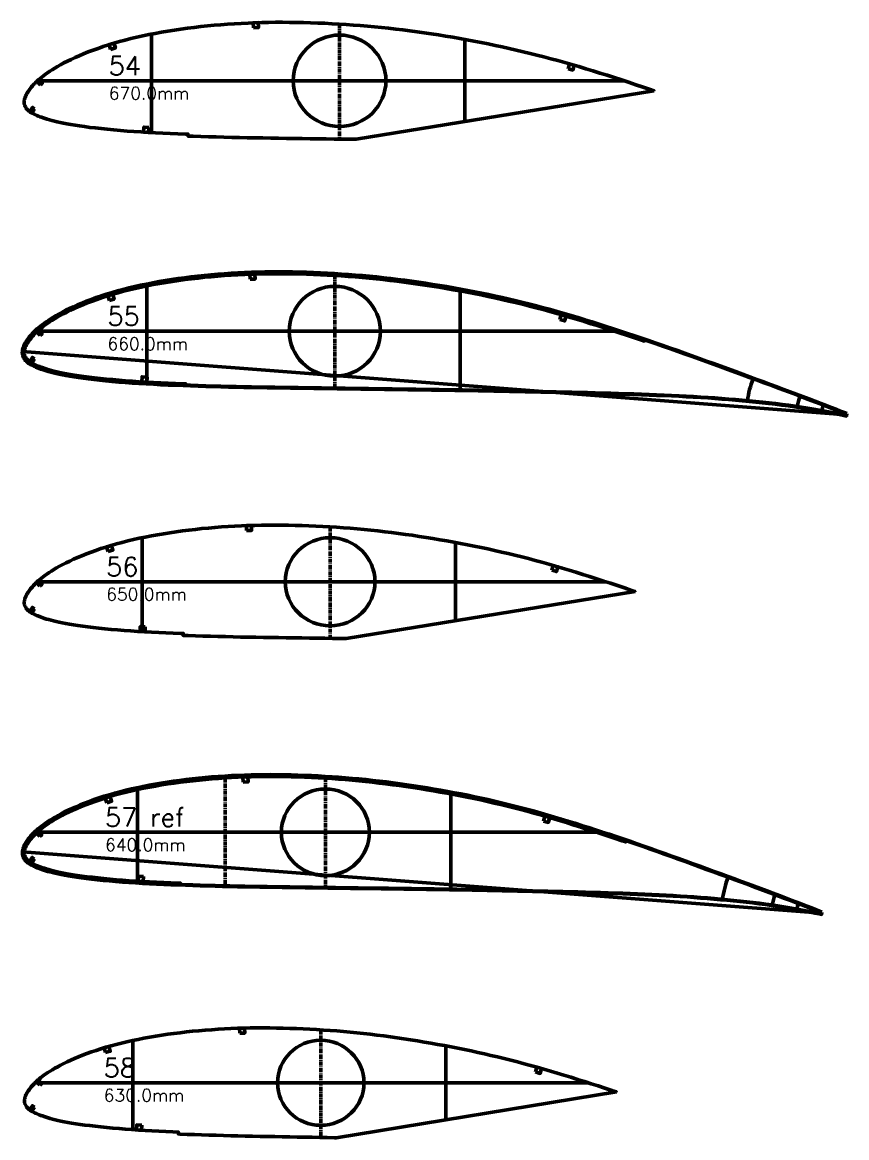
# Model space of a CAD drawing. Header units: metres. Extents: x -3 to 1074, y -15727 to -22.
# Drawn here: x -2 to 656, y -11744 to -10853 of the extents above; entities that cross this region are included whole.
import ezdxf
from ezdxf.enums import TextEntityAlignment as Align

# ---------------------------------------------------------------- set-up
doc = ezdxf.new("R2010")
doc.units = ezdxf.units.M
doc.linetypes.add('CENTER', pattern=[5.08, 3.175, -0.635, 0.635, -0.635])
for name, color, linetype, lineweight in [('FoilLayer', 7, 'Continuous', 50), ('StringerLayer', 7, 'Continuous', 50), ('SubLayer', 7, 'Continuous', 50), ('TextLayer', 7, 'Continuous', 50)]:
    doc.layers.add(name, color=color, linetype=linetype, lineweight=lineweight)
doc.styles.add('MSゴシック', font='romans')

msp = doc.modelspace()

# ---------------------------------------------------------------- linework, layer by layer
at = {"layer": 'FoilLayer'}
for points in [[(502.25, -10907.99), (502.25, -10907.99), (499.34, -10907), (493.58, -10905.05), (487.82, -10903.12), (482.07, -10901.22), (476.32, -10899.35), (470.57, -10897.49), (464.83, -10895.65), (459.14, -10893.85), (453.48, -10892.09), (447.86, -10890.37), (442.26, -10888.69), (436.68, -10887.06), (431.12, -10885.47), (425.55, -10883.92), (420, -10882.4), (414.45, -10880.93), (408.91, -10879.5), (403.36, -10878.12), (397.8, -10876.77), (392.23, -10875.46), (386.65, -10874.18), (381.05, -10872.95), (375.45, -10871.75), (369.85, -10870.58), (364.23, -10869.46), (358.59, -10868.37), (352.94, -10867.32), (347.27, -10866.3), (341.59, -10865.32), (335.9, -10864.36), (330.21, -10863.45), (324.53, -10862.57), (318.84, -10861.73), (313.16, -10860.92), (307.49, -10860.16), (301.82, -10859.44), (296.15, -10858.75), (290.48, -10858.11), (284.81, -10857.5), (279.15, -10856.94), (273.49, -10856.42), (267.83, -10855.93), (262.17, -10855.49), (256.5, -10855.1), (250.83, -10854.74), (245.17, -10854.42), (239.5, -10854.14), (233.85, -10853.9), (228.2, -10853.7), (222.56, -10853.55), (216.93, -10853.43), (211.32, -10853.36), (205.73, -10853.33), (200.17, -10853.34), (194.65, -10853.4), (189.16, -10853.51), (183.69, -10853.68), (178.23, -10853.89), (172.77, -10854.16), (167.32, -10854.48), (161.89, -10854.84), (156.48, -10855.26), (151.09, -10855.72), (145.72, -10856.24), (140.39, -10856.8), (135.08, -10857.41), (129.82, -10858.08), (124.59, -10858.79), (119.41, -10859.56), (114.28, -10860.39), (109.18, -10861.27), (104.11, -10862.2), (99.11, -10863.17), (94.2, -10864.19), (89.39, -10865.24), (84.69, -10866.35), (80.07, -10867.52), (75.55, -10868.74), (71.12, -10870.01), (66.79, -10871.34), (62.56, -10872.7), (58.45, -10874.11), (54.47, -10875.55), (50.63, -10877.02), (46.93, -10878.5), (43.41, -10879.99), (40.06, -10881.46), (36.91, -10882.92), (33.95, -10884.36), (31.18, -10885.79), (28.59, -10887.19), (26.18, -10888.56), (23.93, -10889.89), (21.84, -10891.18), (19.92, -10892.44), (18.13, -10893.65), (16.49, -10894.83), (14.97, -10895.98), (13.56, -10897.09), (12.25, -10898.18), (11.04, -10899.22), (9.91, -10900.24), (8.87, -10901.23), (7.91, -10902.18), (7.02, -10903.11), (6.2, -10904.02), (5.43, -10904.9), (4.72, -10905.76), (4.07, -10906.6), (3.47, -10907.41), (2.91, -10908.22), (2.39, -10909), (1.93, -10909.74), (1.51, -10910.46), (1.13, -10911.21), (0.78, -10911.93), (0.48, -10912.6), (0.22, -10913.25), (0.01, -10913.91), (-0.17, -10914.57), (-0.32, -10915.2), (-0.43, -10915.82), (-0.5, -10916.44), (-0.54, -10916.99), (-0.54, -10917.55), (-0.5, -10918.11), (-0.41, -10918.69), (-0.26, -10919.27), (-0.06, -10919.84), (0.18, -10920.42), (0.48, -10920.98), (0.84, -10921.55), (1.26, -10922.1), (1.73, -10922.66), (2.26, -10923.2), (2.84, -10923.74), (3.48, -10924.26), (4.16, -10924.78), (4.91, -10925.28), (5.72, -10925.77), (6.6, -10926.26), (7.54, -10926.74), (8.56, -10927.22), (9.64, -10927.71), (10.79, -10928.19), (12.03, -10928.69), (13.34, -10929.18), (14.74, -10929.68), (16.25, -10930.18), (17.88, -10930.68), (19.65, -10931.19), (21.55, -10931.71), (23.6, -10932.25), (25.82, -10932.79), (28.22, -10933.34), (30.82, -10933.89), (33.65, -10934.43), (36.74, -10934.97), (40.09, -10935.52), (43.72, -10936.08), (47.62, -10936.63), (51.79, -10937.18), (56.23, -10937.71), (60.92, -10938.22), (65.86, -10938.72), (71, -10939.21), (76.29, -10939.68), (81.67, -10940.12), (87.15, -10940.52), (92.73, -10940.88), (98.44, -10941.2), (104.25, -10941.5), (110.14, -10941.79), (116.11, -10942.05), (122.16, -10942.29), (128.27, -10942.53), (130.32, -10942.6), (130.26, -10944.1), (134.35, -10944.26), (140.49, -10944.48), (146.63, -10944.68), (152.78, -10944.86), (158.97, -10945.02), (165.18, -10945.17), (171.4, -10945.32), (177.62, -10945.46), (183.83, -10945.59), (190.06, -10945.69), (196.31, -10945.79), (202.59, -10945.87), (208.89, -10945.97), (215.2, -10946.06), (221.52, -10946.16), (227.85, -10946.24), (234.2, -10946.33), (240.55, -10946.41), (246.9, -10946.5), (253.26, -10946.6), (259.61, -10946.69), (264.45, -10946.76), (502.25, -10907.99)], [(656.17, -11165.68), (654.2, -11164.88), (651.04, -11163.66), (647.62, -11162.3), (643.88, -11160.85), (639.81, -11159.3), (635.43, -11157.63), (630.79, -11155.85), (625.94, -11154), (620.95, -11152.09), (615.9, -11150.19), (610.82, -11148.31), (605.67, -11146.36), (600.45, -11144.39), (595.15, -11142.41), (589.76, -11140.42), (584.28, -11138.42), (578.69, -11136.37), (573.02, -11134.29), (567.28, -11132.19), (561.5, -11130.08), (555.7, -11127.97), (549.9, -11125.85), (544.1, -11123.75), (538.3, -11121.66), (532.5, -11119.57), (526.72, -11117.5), (520.96, -11115.44), (515.22, -11113.41), (509.49, -11111.4), (503.77, -11109.41), (498.06, -11107.44), (492.36, -11105.49), (486.68, -11103.57), (481.01, -11101.67), (475.34, -11099.8), (469.67, -11097.95), (464, -11096.12), (458.34, -11094.31), (452.72, -11092.53), (447.14, -11090.79), (441.6, -11089.1), (436.08, -11087.44), (430.57, -11085.83), (425.08, -11084.26), (419.59, -11082.73), (414.11, -11081.24), (408.63, -11079.79), (403.16, -11078.38), (397.69, -11077.01), (392.2, -11075.68), (386.7, -11074.38), (381.2, -11073.13), (375.68, -11071.9), (370.15, -11070.72), (364.62, -11069.57), (359.07, -11068.46), (353.51, -11067.39), (347.93, -11066.35), (342.34, -11065.35), (336.73, -11064.38), (331.12, -11063.44), (325.51, -11062.53), (319.9, -11061.67), (314.29, -11060.84), (308.69, -11060.04), (303.09, -11059.29), (297.49, -11058.57), (291.89, -11057.9), (286.3, -11057.26), (280.71, -11056.67), (275.12, -11056.11), (269.53, -11055.59), (263.95, -11055.12), (258.36, -11054.68), (252.77, -11054.29), (247.17, -11053.94), (241.58, -11053.62), (235.99, -11053.34), (230.41, -11053.11), (224.84, -11052.92), (219.27, -11052.76), (213.71, -11052.65), (208.17, -11052.58), (202.65, -11052.55), (197.17, -11052.56), (191.72, -11052.62), (186.3, -11052.73), (180.89, -11052.89), (175.49, -11053.11), (170.1, -11053.37), (164.73, -11053.68), (159.36, -11054.04), (154.02, -11054.45), (148.69, -11054.91), (143.39, -11055.42), (138.12, -11055.97), (132.88, -11056.58), (127.68, -11057.24), (122.52, -11057.95), (117.39, -11058.71), (112.32, -11059.52), (107.28, -11060.39), (102.28, -11061.32), (97.33, -11062.28), (92.48, -11063.28), (87.72, -11064.32), (83.06, -11065.42), (78.49, -11066.58), (74.01, -11067.79), (69.63, -11069.05), (65.33, -11070.36), (61.15, -11071.71), (57.08, -11073.11), (53.13, -11074.54), (49.32, -11075.99), (45.66, -11077.46), (42.16, -11078.93), (38.84, -11080.39), (35.71, -11081.85), (32.77, -11083.28), (30.01, -11084.7), (27.44, -11086.1), (25.03, -11087.46), (22.79, -11088.79), (20.71, -11090.08), (18.79, -11091.33), (17, -11092.54), (15.35, -11093.73), (13.83, -11094.88), (12.41, -11096), (11.1, -11097.09), (9.88, -11098.14), (8.75, -11099.16), (7.7, -11100.16), (6.73, -11101.13), (5.82, -11102.07), (4.99, -11102.99), (4.21, -11103.89), (3.49, -11104.77), (2.82, -11105.62), (2.2, -11106.46), (1.64, -11107.28), (1.11, -11108.08), (0.61, -11108.86), (0.17, -11109.63), (-0.22, -11110.4), (-0.57, -11111.15), (-0.9, -11111.88), (-1.19, -11112.6), (-1.42, -11113.32), (-1.61, -11114.03), (-1.77, -11114.72), (-1.89, -11115.4), (-1.97, -11116.08), (-2.01, -11116.74), (-2.01, -11117.42), (-1.95, -11118.1), (-1.83, -11118.78), (-1.65, -11119.46), (-1.41, -11120.14), (-1.12, -11120.81), (-0.77, -11121.47), (-0.35, -11122.11), (0.12, -11122.74), (0.65, -11123.35), (1.23, -11123.95), (1.86, -11124.52), (2.54, -11125.09), (3.28, -11125.64), (4.07, -11126.17), (4.92, -11126.68), (5.83, -11127.18), (6.8, -11127.67), (7.83, -11128.16), (8.92, -11128.65), (10.08, -11129.15), (11.32, -11129.64), (12.65, -11130.14), (14.06, -11130.64), (15.58, -11131.14), (17.21, -11131.65), (18.96, -11132.15), (20.85, -11132.67), (22.9, -11133.2), (25.1, -11133.74), (27.49, -11134.29), (30.08, -11134.83), (32.9, -11135.37), (35.95, -11135.91), (39.27, -11136.45), (42.86, -11137), (46.72, -11137.55), (50.84, -11138.09), (55.23, -11138.61), (59.87, -11139.12), (64.74, -11139.61), (69.81, -11140.09), (75.03, -11140.56), (80.35, -11140.99), (85.76, -11141.39), (91.27, -11141.74), (96.89, -11142.06), (102.62, -11142.36), (108.43, -11142.64), (114.32, -11142.9), (120.28, -11143.14), (126.3, -11143.37), (132.34, -11143.6), (138.39, -11143.81), (144.44, -11144.01), (150.5, -11144.19), (156.6, -11144.35), (162.71, -11144.5), (168.85, -11144.64), (174.97, -11144.78), (181.09, -11144.91), (187.22, -11145.01), (193.38, -11145.1), (199.57, -11145.19), (205.77, -11145.28), (211.99, -11145.38), (218.21, -11145.47), (224.45, -11145.55), (230.7, -11145.64), (236.96, -11145.72), (243.22, -11145.81), (249.48, -11145.9), (255.74, -11145.99), (261.99, -11146.08), (268.25, -11146.17), (274.51, -11146.25), (280.77, -11146.33), (287.03, -11146.42), (293.29, -11146.51), (299.55, -11146.6), (305.8, -11146.68), (312.06, -11146.76), (318.32, -11146.84), (324.57, -11146.92), (330.81, -11147.01), (337.05, -11147.1), (343.28, -11147.19), (349.52, -11147.29), (355.75, -11147.4), (361.97, -11147.51), (368.18, -11147.63), (374.39, -11147.76), (380.62, -11147.9), (386.86, -11148.04), (393.11, -11148.17), (399.36, -11148.31), (405.6, -11148.44), (411.85, -11148.57), (418.09, -11148.72), (424.33, -11148.86), (430.57, -11149.01), (436.8, -11149.15), (443.02, -11149.3), (449.22, -11149.45), (455.42, -11149.61), (461.61, -11149.78), (467.81, -11149.96), (474, -11150.13), (480.16, -11150.31), (486.28, -11150.5), (492.36, -11150.7), (498.4, -11150.92), (504.42, -11151.15), (510.39, -11151.38), (516.28, -11151.65), (522.15, -11151.94), (528, -11152.27), (533.84, -11152.61), (539.62, -11152.94), (545.28, -11153.27), (550.84, -11153.66), (556.37, -11154.11), (561.91, -11154.57), (567.39, -11155), (572.79, -11155.48), (578.17, -11156.02), (583.54, -11156.55), (588.85, -11157.06), (594.07, -11157.59), (599.28, -11158.22), (604.51, -11158.89), (609.72, -11159.56), (614.79, -11160.23), (619.75, -11161), (624.69, -11161.82), (629.53, -11162.65), (634.21, -11163.47), (638.66, -11164.28), (642.88, -11165.07), (646.83, -11165.82), (650.5, -11166.54), (653.88, -11167.21), (655.97, -11167.65)], [(656, -11166.1), (654.04, -11165.3), (650.87, -11164.08), (647.46, -11162.72), (643.72, -11161.27), (639.65, -11159.72), (635.27, -11158.05), (630.63, -11156.27), (625.78, -11154.42), (620.79, -11152.51), (615.75, -11150.61), (610.66, -11148.73), (605.51, -11146.78), (600.3, -11144.81), (594.99, -11142.84), (589.61, -11140.84), (584.12, -11138.84), (578.54, -11136.79), (572.86, -11134.71), (567.12, -11132.61), (561.34, -11130.5), (555.55, -11128.39), (549.74, -11126.28), (543.94, -11124.17), (538.15, -11122.08), (532.35, -11120), (526.57, -11117.92), (520.81, -11115.87), (515.07, -11113.84), (509.34, -11111.83), (503.62, -11109.84), (497.91, -11107.87), (495.09, -11106.9), (494.75, -11107.89), (491.88, -11106.92), (486.21, -11104.99), (480.54, -11103.1), (474.87, -11101.23), (469.2, -11099.38), (463.54, -11097.55), (457.89, -11095.74), (452.28, -11093.96), (446.71, -11092.23), (441.17, -11090.53), (435.66, -11088.88), (430.16, -11087.27), (424.68, -11085.71), (419.2, -11084.18), (413.72, -11082.69), (408.26, -11081.24), (402.8, -11079.83), (397.33, -11078.46), (391.86, -11077.14), (386.37, -11075.85), (380.87, -11074.59), (375.36, -11073.37), (369.85, -11072.19), (364.32, -11071.04), (358.79, -11069.94), (353.24, -11068.87), (347.67, -11067.83), (342.08, -11066.83), (336.48, -11065.86), (330.88, -11064.92), (325.28, -11064.02), (319.68, -11063.15), (314.08, -11062.32), (308.49, -11061.53), (302.9, -11060.78), (297.31, -11060.06), (291.72, -11059.39), (286.14, -11058.75), (280.56, -11058.16), (274.98, -11057.6), (269.41, -11057.09), (263.83, -11056.61), (258.25, -11056.18), (252.67, -11055.79), (247.09, -11055.43), (241.51, -11055.12), (235.93, -11054.84), (230.36, -11054.61), (224.8, -11054.41), (219.24, -11054.26), (213.69, -11054.15), (208.16, -11054.08), (202.66, -11054.05), (197.18, -11054.06), (191.75, -11054.12), (186.34, -11054.23), (180.95, -11054.39), (175.57, -11054.61), (170.19, -11054.87), (164.83, -11055.18), (159.48, -11055.54), (154.14, -11055.95), (148.83, -11056.41), (143.55, -11056.91), (138.29, -11057.47), (133.07, -11058.07), (127.88, -11058.72), (122.74, -11059.43), (117.63, -11060.19), (112.57, -11061), (107.55, -11061.87), (102.56, -11062.79), (97.64, -11063.75), (92.8, -11064.74), (88.07, -11065.78), (83.43, -11066.88), (78.88, -11068.03), (74.43, -11069.23), (70.06, -11070.48), (65.8, -11071.79), (61.63, -11073.13), (57.59, -11074.52), (53.67, -11075.94), (49.88, -11077.39), (46.24, -11078.85), (42.77, -11080.3), (39.48, -11081.76), (36.37, -11083.19), (33.46, -11084.62), (30.73, -11086.02), (28.18, -11087.4), (25.8, -11088.75), (23.58, -11090.06), (21.53, -11091.33), (19.63, -11092.57), (17.88, -11093.76), (16.26, -11094.92), (14.76, -11096.05), (13.37, -11097.15), (12.08, -11098.22), (10.89, -11099.25), (9.78, -11100.25), (8.76, -11101.22), (7.81, -11102.17), (6.93, -11103.08), (6.12, -11103.97), (5.37, -11104.84), (4.67, -11105.69), (4.03, -11106.51), (3.44, -11107.31), (2.89, -11108.11), (2.38, -11108.88), (1.92, -11109.61), (1.51, -11110.32), (1.14, -11111.05), (0.79, -11111.76), (0.49, -11112.42), (0.24, -11113.06), (0.03, -11113.71), (-0.15, -11114.36), (-0.29, -11114.98), (-0.4, -11115.58), (-0.47, -11116.19), (-0.51, -11116.74), (-0.51, -11117.29), (-0.47, -11117.84), (-0.38, -11118.4), (-0.23, -11118.97), (-0.04, -11119.54), (0.2, -11120.1), (0.49, -11120.66), (0.84, -11121.21), (1.25, -11121.76), (1.72, -11122.3), (2.24, -11122.84), (2.81, -11123.37), (3.44, -11123.88), (4.11, -11124.39), (4.85, -11124.88), (5.65, -11125.37), (6.51, -11125.84), (7.44, -11126.32), (8.44, -11126.79), (9.5, -11127.27), (10.64, -11127.75), (11.85, -11128.24), (13.15, -11128.73), (14.53, -11129.22), (16.02, -11129.71), (17.62, -11130.2), (19.36, -11130.71), (21.23, -11131.22), (23.25, -11131.74), (25.44, -11132.28), (27.8, -11132.82), (30.37, -11133.36), (33.16, -11133.9), (36.19, -11134.43), (39.5, -11134.97), (43.07, -11135.52), (46.91, -11136.06), (51.02, -11136.6), (55.39, -11137.12), (60.02, -11137.63), (64.88, -11138.12), (69.95, -11138.6), (75.15, -11139.06), (80.46, -11139.5), (85.85, -11139.89), (91.35, -11140.25), (96.97, -11140.56), (102.69, -11140.86), (108.5, -11141.14), (114.38, -11141.4), (120.34, -11141.64), (126.35, -11141.87), (128.37, -11141.95), (128.33, -11142.99), (132.36, -11143.15), (138.41, -11143.36), (144.45, -11143.56), (150.51, -11143.74), (156.61, -11143.9), (162.73, -11144.05), (168.86, -11144.2), (174.98, -11144.33), (181.1, -11144.46), (187.23, -11144.56), (193.39, -11144.65), (199.58, -11144.74), (205.78, -11144.83), (211.99, -11144.93), (218.22, -11145.02), (224.46, -11145.1), (230.71, -11145.19), (236.97, -11145.27), (243.23, -11145.36), (249.49, -11145.45), (255.75, -11145.54), (262, -11145.63), (268.25, -11145.72), (274.51, -11145.8), (280.77, -11145.88), (287.03, -11145.97), (293.29, -11146.06), (299.55, -11146.15), (305.81, -11146.23), (312.07, -11146.31), (318.32, -11146.39), (324.57, -11146.47), (330.82, -11146.56), (337.06, -11146.65), (343.29, -11146.74), (349.53, -11146.84), (355.75, -11146.95), (361.97, -11147.06), (368.19, -11147.18), (374.4, -11147.31), (380.63, -11147.45), (386.87, -11147.59), (393.12, -11147.72), (399.37, -11147.86), (405.61, -11147.99), (411.86, -11148.12), (418.1, -11148.27), (424.34, -11148.41), (430.58, -11148.56), (436.81, -11148.7), (443.03, -11148.85), (449.23, -11149), (455.43, -11149.16), (461.62, -11149.33), (467.82, -11149.51), (474.01, -11149.68), (480.18, -11149.86), (486.3, -11150.05), (492.37, -11150.25), (498.42, -11150.47), (504.44, -11150.7), (510.41, -11150.93), (516.31, -11151.2), (522.18, -11151.49), (528.03, -11151.82), (533.86, -11152.16), (539.64, -11152.49), (545.31, -11152.82), (550.87, -11153.21), (556.41, -11153.66), (561.95, -11154.12), (567.43, -11154.56), (572.84, -11155.03), (578.22, -11155.57), (583.58, -11156.1), (588.89, -11156.61), (594.13, -11157.14), (599.33, -11157.77), (604.57, -11158.44), (609.78, -11159.11), (614.86, -11159.79), (619.83, -11160.56), (624.76, -11161.38), (629.61, -11162.21), (634.29, -11163.02), (638.75, -11163.83), (642.96, -11164.63), (646.91, -11165.38), (650.59, -11166.1), (653.97, -11166.77), (656.06, -11167.21)], [(487.24, -11307.8), (487.24, -11307.8), (484.42, -11306.83), (478.83, -11304.94), (473.25, -11303.07), (467.67, -11301.23), (462.09, -11299.41), (456.51, -11297.61), (450.94, -11295.83), (445.42, -11294.08), (439.93, -11292.37), (434.48, -11290.7), (429.05, -11289.07), (423.64, -11287.49), (418.23, -11285.94), (412.84, -11284.44), (407.45, -11282.97), (402.07, -11281.54), (396.69, -11280.16), (391.31, -11278.81), (385.91, -11277.5), (380.51, -11276.23), (375.1, -11275), (369.67, -11273.8), (364.24, -11272.63), (358.8, -11271.5), (353.35, -11270.41), (347.88, -11269.36), (342.39, -11268.34), (336.89, -11267.35), (331.38, -11266.4), (325.87, -11265.47), (320.35, -11264.58), (314.83, -11263.73), (309.32, -11262.91), (303.81, -11262.14), (298.3, -11261.39), (292.8, -11260.69), (287.3, -11260.03), (281.8, -11259.4), (276.31, -11258.82), (270.81, -11258.27), (265.32, -11257.76), (259.83, -11257.29), (254.34, -11256.87), (248.84, -11256.48), (243.34, -11256.13), (237.85, -11255.82), (232.35, -11255.55), (226.87, -11255.32), (221.39, -11255.13), (215.92, -11254.98), (210.46, -11254.87), (205.01, -11254.8), (199.58, -11254.77), (194.19, -11254.78), (188.84, -11254.83), (183.52, -11254.94), (178.21, -11255.1), (172.91, -11255.32), (167.61, -11255.58), (162.33, -11255.88), (157.06, -11256.24), (151.81, -11256.64), (146.58, -11257.09), (141.37, -11257.59), (136.2, -11258.13), (131.06, -11258.73), (125.95, -11259.37), (120.88, -11260.07), (115.85, -11260.81), (110.87, -11261.61), (105.92, -11262.47), (101.01, -11263.37), (96.16, -11264.32), (91.4, -11265.3), (86.74, -11266.33), (82.17, -11267.4), (77.69, -11268.53), (73.31, -11269.72), (69.01, -11270.95), (64.81, -11272.24), (60.71, -11273.56), (56.72, -11274.93), (52.86, -11276.32), (49.13, -11277.75), (45.55, -11279.19), (42.13, -11280.62), (38.89, -11282.05), (35.83, -11283.47), (32.96, -11284.87), (30.27, -11286.25), (27.76, -11287.61), (25.42, -11288.94), (23.24, -11290.23), (21.22, -11291.49), (19.35, -11292.7), (17.62, -11293.87), (16.02, -11295.02), (14.55, -11296.13), (13.18, -11297.21), (11.91, -11298.26), (10.74, -11299.28), (9.65, -11300.27), (8.64, -11301.22), (7.71, -11302.15), (6.84, -11303.05), (6.05, -11303.93), (5.3, -11304.78), (4.62, -11305.62), (3.99, -11306.43), (3.4, -11307.22), (2.86, -11308), (2.36, -11308.76), (1.91, -11309.47), (1.51, -11310.17), (1.14, -11310.89), (0.8, -11311.59), (0.51, -11312.24), (0.26, -11312.87), (0.05, -11313.51), (-0.12, -11314.15), (-0.26, -11314.76), (-0.37, -11315.35), (-0.44, -11315.95), (-0.48, -11316.48), (-0.48, -11317.02), (-0.44, -11317.56), (-0.35, -11318.12), (-0.21, -11318.68), (-0.02, -11319.23), (0.22, -11319.79), (0.51, -11320.33), (0.85, -11320.88), (1.25, -11321.41), (1.71, -11321.95), (2.22, -11322.48), (2.79, -11323), (3.4, -11323.5), (4.06, -11324), (4.79, -11324.49), (5.57, -11324.96), (6.42, -11325.43), (7.34, -11325.9), (8.32, -11326.37), (9.37, -11326.84), (10.49, -11327.31), (11.68, -11327.79), (12.96, -11328.27), (14.32, -11328.75), (15.78, -11329.24), (17.36, -11329.73), (19.07, -11330.22), (20.91, -11330.72), (22.91, -11331.24), (25.06, -11331.77), (27.39, -11332.3), (29.91, -11332.83), (32.66, -11333.36), (35.65, -11333.89), (38.9, -11334.42), (42.42, -11334.96), (46.2, -11335.5), (50.25, -11336.02), (54.55, -11336.54), (59.11, -11337.03), (63.9, -11337.52), (68.89, -11337.99), (74.01, -11338.45), (79.24, -11338.88), (84.55, -11339.27), (89.97, -11339.61), (95.5, -11339.93), (101.14, -11340.22), (106.86, -11340.49), (112.65, -11340.75), (118.52, -11340.98), (124.44, -11341.21), (126.43, -11341.29), (126.37, -11342.79), (130.34, -11342.93), (136.3, -11343.15), (142.25, -11343.34), (148.22, -11343.52), (154.22, -11343.67), (160.25, -11343.82), (166.29, -11343.97), (172.32, -11344.1), (178.35, -11344.23), (184.39, -11344.33), (190.45, -11344.42), (196.55, -11344.5), (202.65, -11344.59), (208.78, -11344.69), (214.9, -11344.78), (221.05, -11344.86), (227.21, -11344.95), (233.37, -11345.03), (239.53, -11345.11), (245.7, -11345.2), (251.87, -11345.3), (256.56, -11345.36), (487.24, -11307.8)], [(636.28, -11563.69), (634.37, -11562.92), (631.31, -11561.73), (628, -11560.42), (624.37, -11559.01), (620.42, -11557.5), (616.17, -11555.88), (611.68, -11554.16), (606.97, -11552.36), (602.13, -11550.51), (597.24, -11548.67), (592.31, -11546.85), (587.31, -11544.96), (582.26, -11543.04), (577.12, -11541.13), (571.89, -11539.19), (566.57, -11537.25), (561.16, -11535.26), (555.65, -11533.25), (550.09, -11531.22), (544.48, -11529.17), (538.86, -11527.12), (533.23, -11525.07), (527.61, -11523.03), (521.99, -11521), (516.37, -11518.98), (510.76, -11516.97), (505.17, -11514.98), (499.6, -11513.01), (494.05, -11511.06), (488.5, -11509.13), (482.97, -11507.22), (477.44, -11505.33), (471.93, -11503.46), (466.43, -11501.62), (460.93, -11499.81), (455.43, -11498.01), (449.94, -11496.24), (444.45, -11494.48), (439, -11492.76), (433.59, -11491.07), (428.22, -11489.43), (422.86, -11487.82), (417.53, -11486.26), (412.2, -11484.74), (406.88, -11483.25), (401.56, -11481.81), (396.25, -11480.4), (390.95, -11479.03), (385.64, -11477.7), (380.32, -11476.41), (374.99, -11475.16), (369.64, -11473.94), (364.29, -11472.76), (358.93, -11471.61), (353.57, -11470.49), (348.19, -11469.42), (342.8, -11468.38), (337.39, -11467.37), (331.96, -11466.4), (326.53, -11465.46), (321.09, -11464.55), (315.65, -11463.67), (310.2, -11462.83), (304.77, -11462.02), (299.33, -11461.25), (293.9, -11460.52), (288.47, -11459.83), (283.05, -11459.17), (277.62, -11458.56), (272.2, -11457.98), (266.78, -11457.44), (261.37, -11456.94), (255.95, -11456.48), (250.53, -11456.06), (245.11, -11455.68), (239.68, -11455.33), (234.26, -11455.03), (228.84, -11454.76), (223.43, -11454.53), (218.02, -11454.34), (212.63, -11454.19), (207.24, -11454.09), (201.86, -11454.02), (196.51, -11453.99), (191.19, -11454), (185.91, -11454.05), (180.65, -11454.16), (175.41, -11454.32), (170.18, -11454.53), (164.95, -11454.78), (159.73, -11455.09), (154.53, -11455.44), (149.35, -11455.83), (144.18, -11456.28), (139.04, -11456.77), (133.93, -11457.31), (128.86, -11457.9), (123.81, -11458.53), (118.8, -11459.22), (113.84, -11459.96), (108.91, -11460.75), (104.03, -11461.59), (99.18, -11462.49), (94.38, -11463.42), (89.68, -11464.39), (85.06, -11465.41), (80.54, -11466.47), (76.11, -11467.59), (71.77, -11468.76), (67.52, -11469.99), (63.35, -11471.26), (59.29, -11472.57), (55.35, -11473.92), (51.52, -11475.31), (47.83, -11476.72), (44.28, -11478.15), (40.88, -11479.57), (37.67, -11480.99), (34.63, -11482.4), (31.78, -11483.79), (29.1, -11485.17), (26.6, -11486.52), (24.27, -11487.84), (22.1, -11489.13), (20.09, -11490.38), (18.22, -11491.59), (16.49, -11492.77), (14.89, -11493.92), (13.41, -11495.03), (12.04, -11496.12), (10.76, -11497.17), (9.58, -11498.2), (8.48, -11499.19), (7.47, -11500.15), (6.52, -11501.09), (5.65, -11502.01), (4.83, -11502.9), (4.08, -11503.77), (3.38, -11504.62), (2.73, -11505.45), (2.14, -11506.27), (1.59, -11507.06), (1.07, -11507.84), (0.6, -11508.59), (0.17, -11509.34), (-0.21, -11510.08), (-0.56, -11510.81), (-0.88, -11511.52), (-1.15, -11512.22), (-1.38, -11512.91), (-1.56, -11513.6), (-1.71, -11514.27), (-1.83, -11514.94), (-1.91, -11515.59), (-1.95, -11516.24), (-1.95, -11516.89), (-1.89, -11517.55), (-1.77, -11518.21), (-1.6, -11518.87), (-1.37, -11519.53), (-1.09, -11520.18), (-0.74, -11520.82), (-0.34, -11521.44), (0.12, -11522.05), (0.63, -11522.64), (1.19, -11523.22), (1.8, -11523.78), (2.47, -11524.33), (3.18, -11524.86), (3.95, -11525.37), (4.77, -11525.87), (5.65, -11526.36), (6.59, -11526.84), (7.59, -11527.31), (8.65, -11527.78), (9.78, -11528.26), (10.98, -11528.74), (12.26, -11529.23), (13.63, -11529.71), (15.1, -11530.2), (16.69, -11530.69), (18.39, -11531.18), (20.22, -11531.68), (22.2, -11532.19), (24.34, -11532.72), (26.66, -11533.25), (29.17, -11533.78), (31.9, -11534.3), (34.86, -11534.82), (38.08, -11535.35), (41.56, -11535.88), (45.3, -11536.41), (49.3, -11536.94), (53.55, -11537.44), (58.05, -11537.93), (62.78, -11538.41), (67.7, -11538.88), (72.75, -11539.33), (77.91, -11539.75), (83.16, -11540.14), (88.5, -11540.48), (93.96, -11540.79), (99.51, -11541.08), (105.15, -11541.35), (110.85, -11541.6), (116.63, -11541.83), (122.47, -11542.05), (128.33, -11542.27), (134.2, -11542.48), (140.06, -11542.68), (145.94, -11542.85), (151.85, -11543), (157.78, -11543.15), (163.73, -11543.29), (169.67, -11543.43), (175.6, -11543.54), (181.55, -11543.65), (187.52, -11543.74), (193.52, -11543.82), (199.54, -11543.91), (205.56, -11544), (211.6, -11544.09), (217.65, -11544.17), (223.71, -11544.25), (229.78, -11544.34), (235.85, -11544.42), (241.92, -11544.51), (247.99, -11544.6), (254.06, -11544.69), (260.12, -11544.77), (266.19, -11544.85), (272.26, -11544.93), (278.33, -11545.01), (284.4, -11545.1), (290.47, -11545.18), (296.54, -11545.27), (302.6, -11545.35), (308.67, -11545.42), (314.73, -11545.5), (320.79, -11545.58), (326.83, -11545.67), (332.88, -11545.76), (338.93, -11545.86), (344.97, -11545.96), (351, -11546.07), (357.02, -11546.19), (363.05, -11546.31), (369.09, -11546.44), (375.14, -11546.58), (381.2, -11546.71), (387.26, -11546.84), (393.31, -11546.97), (399.37, -11547.1), (405.42, -11547.24), (411.47, -11547.38), (417.52, -11547.52), (423.56, -11547.66), (429.59, -11547.8), (435.61, -11547.95), (441.61, -11548.1), (447.62, -11548.27), (453.63, -11548.44), (459.64, -11548.61), (465.61, -11548.79), (471.55, -11548.97), (477.44, -11549.16), (483.3, -11549.38), (489.14, -11549.6), (494.92, -11549.83), (500.64, -11550.08), (506.33, -11550.37), (512, -11550.68), (517.66, -11551.01), (523.26, -11551.33), (528.76, -11551.66), (534.14, -11552.04), (539.51, -11552.47), (544.88, -11552.91), (550.2, -11553.34), (555.44, -11553.8), (560.65, -11554.32), (565.86, -11554.84), (571, -11555.33), (576.07, -11555.85), (581.12, -11556.45), (586.19, -11557.11), (591.24, -11557.75), (596.16, -11558.41), (600.97, -11559.15), (605.76, -11559.95), (610.45, -11560.76), (614.99, -11561.54), (619.31, -11562.33), (623.4, -11563.1), (627.23, -11563.83), (630.79, -11564.52), (634.06, -11565.18), (636.09, -11565.6)], [(636.11, -11564.11), (634.21, -11563.34), (631.15, -11562.15), (627.83, -11560.84), (624.21, -11559.43), (620.26, -11557.92), (616.01, -11556.3), (611.52, -11554.58), (606.81, -11552.78), (601.97, -11550.94), (597.08, -11549.09), (592.15, -11547.27), (587.16, -11545.38), (582.1, -11543.46), (576.96, -11541.55), (571.73, -11539.62), (566.42, -11537.67), (561, -11535.69), (555.5, -11533.67), (549.93, -11531.64), (544.33, -11529.59), (538.71, -11527.54), (533.08, -11525.49), (527.46, -11523.45), (521.83, -11521.42), (516.22, -11519.4), (510.61, -11517.39), (505.02, -11515.4), (499.46, -11513.43), (493.9, -11511.48), (488.36, -11509.55), (482.82, -11507.64), (480.08, -11506.71), (479.74, -11507.7), (476.96, -11506.75), (471.46, -11504.89), (465.96, -11503.05), (460.47, -11501.23), (454.97, -11499.44), (449.48, -11497.67), (444, -11495.91), (438.56, -11494.19), (433.16, -11492.51), (427.79, -11490.86), (422.44, -11489.26), (417.11, -11487.7), (411.79, -11486.18), (406.48, -11484.7), (401.18, -11483.26), (395.88, -11481.85), (390.58, -11480.49), (385.28, -11479.16), (379.97, -11477.87), (374.65, -11476.62), (369.32, -11475.4), (363.98, -11474.22), (358.63, -11473.08), (353.27, -11471.97), (347.91, -11470.89), (342.52, -11469.85), (337.12, -11468.85), (331.71, -11467.88), (326.28, -11466.94), (320.85, -11466.03), (315.42, -11465.15), (309.98, -11464.31), (304.56, -11463.51), (299.13, -11462.74), (293.71, -11462.01), (288.29, -11461.32), (282.88, -11460.66), (277.47, -11460.05), (272.06, -11459.47), (266.65, -11458.93), (261.24, -11458.43), (255.83, -11457.97), (250.42, -11457.55), (245.01, -11457.17), (239.6, -11456.83), (234.19, -11456.52), (228.78, -11456.26), (223.38, -11456.03), (217.98, -11455.84), (212.6, -11455.69), (207.22, -11455.59), (201.85, -11455.52), (196.51, -11455.49), (191.21, -11455.5), (185.94, -11455.55), (180.7, -11455.66), (175.47, -11455.82), (170.25, -11456.03), (165.04, -11456.28), (159.83, -11456.58), (154.65, -11456.93), (149.48, -11457.33), (144.33, -11457.77), (139.2, -11458.26), (134.11, -11458.8), (129.04, -11459.39), (124.01, -11460.02), (119.02, -11460.7), (114.07, -11461.44), (109.17, -11462.23), (104.3, -11463.07), (99.46, -11463.96), (94.69, -11464.89), (90, -11465.86), (85.41, -11466.87), (80.91, -11467.93), (76.5, -11469.04), (72.18, -11470.2), (67.95, -11471.42), (63.82, -11472.68), (59.78, -11473.99), (55.86, -11475.33), (52.06, -11476.71), (48.39, -11478.11), (44.86, -11479.53), (41.49, -11480.94), (38.3, -11482.35), (35.29, -11483.74), (32.46, -11485.12), (29.82, -11486.48), (27.34, -11487.82), (25.04, -11489.13), (22.89, -11490.4), (20.9, -11491.64), (19.06, -11492.83), (17.36, -11493.99), (15.79, -11495.11), (14.34, -11496.21), (12.99, -11497.27), (11.74, -11498.31), (10.59, -11499.31), (9.52, -11500.28), (8.52, -11501.22), (7.61, -11502.13), (6.76, -11503.02), (5.97, -11503.88), (5.24, -11504.73), (4.57, -11505.55), (3.94, -11506.34), (3.37, -11507.12), (2.84, -11507.89), (2.34, -11508.64), (1.9, -11509.34), (1.5, -11510.02), (1.14, -11510.73), (0.81, -11511.43), (0.52, -11512.06), (0.28, -11512.68), (0.07, -11513.31), (-0.1, -11513.93), (-0.24, -11514.54), (-0.34, -11515.12), (-0.41, -11515.7), (-0.45, -11516.23), (-0.45, -11516.76), (-0.41, -11517.29), (-0.32, -11517.83), (-0.18, -11518.38), (0, -11518.93), (0.24, -11519.47), (0.52, -11520.01), (0.85, -11520.54), (1.25, -11521.07), (1.7, -11521.6), (2.21, -11522.11), (2.76, -11522.62), (3.36, -11523.12), (4.01, -11523.61), (4.73, -11524.09), (5.5, -11524.56), (6.33, -11525.02), (7.23, -11525.48), (8.2, -11525.94), (9.23, -11526.4), (10.34, -11526.87), (11.51, -11527.34), (12.76, -11527.81), (14.1, -11528.29), (15.55, -11528.77), (17.1, -11529.25), (18.78, -11529.73), (20.6, -11530.23), (22.56, -11530.74), (24.68, -11531.26), (26.97, -11531.78), (29.46, -11532.3), (32.16, -11532.82), (35.1, -11533.34), (38.31, -11533.86), (41.77, -11534.4), (45.5, -11534.93), (49.48, -11535.45), (53.71, -11535.95), (58.2, -11536.44), (62.92, -11536.92), (67.83, -11537.38), (72.88, -11537.83), (78.02, -11538.26), (83.25, -11538.64), (88.59, -11538.98), (94.03, -11539.29), (99.59, -11539.58), (105.21, -11539.85), (110.92, -11540.1), (116.69, -11540.33), (122.53, -11540.56), (124.48, -11540.63), (124.44, -11541.68), (128.35, -11541.82), (134.21, -11542.03), (140.08, -11542.23), (145.95, -11542.4), (151.86, -11542.55), (157.79, -11542.7), (163.74, -11542.84), (169.68, -11542.98), (175.61, -11543.1), (181.56, -11543.2), (187.53, -11543.29), (193.53, -11543.37), (199.54, -11543.46), (205.57, -11543.55), (211.6, -11543.64), (217.65, -11543.72), (223.72, -11543.8), (229.79, -11543.89), (235.86, -11543.97), (241.93, -11544.06), (248, -11544.15), (254.06, -11544.24), (260.13, -11544.32), (266.2, -11544.4), (272.27, -11544.48), (278.34, -11544.56), (284.41, -11544.65), (290.48, -11544.73), (296.54, -11544.82), (302.61, -11544.9), (308.68, -11544.97), (314.74, -11545.05), (320.79, -11545.13), (326.84, -11545.22), (332.89, -11545.31), (338.93, -11545.41), (344.97, -11545.51), (351.01, -11545.62), (357.03, -11545.74), (363.06, -11545.86), (369.1, -11545.99), (375.15, -11546.13), (381.21, -11546.26), (387.26, -11546.39), (393.32, -11546.52), (399.38, -11546.65), (405.43, -11546.79), (411.48, -11546.93), (417.53, -11547.07), (423.57, -11547.21), (429.61, -11547.35), (435.62, -11547.5), (441.63, -11547.65), (447.63, -11547.82), (453.65, -11547.99), (459.65, -11548.16), (465.63, -11548.34), (471.56, -11548.52), (477.45, -11548.71), (483.32, -11548.93), (489.16, -11549.15), (494.94, -11549.38), (500.66, -11549.63), (506.35, -11549.92), (512.03, -11550.24), (517.68, -11550.56), (523.29, -11550.88), (528.79, -11551.21), (534.18, -11551.59), (539.55, -11552.02), (544.92, -11552.46), (550.24, -11552.89), (555.48, -11553.35), (560.7, -11553.87), (565.9, -11554.39), (571.05, -11554.88), (576.13, -11555.4), (581.17, -11556.01), (586.25, -11556.66), (591.3, -11557.31), (596.23, -11557.96), (601.05, -11558.71), (605.83, -11559.51), (610.53, -11560.31), (615.07, -11561.1), (619.39, -11561.89), (623.48, -11562.66), (627.31, -11563.39), (630.88, -11564.08), (634.16, -11564.74), (636.18, -11565.16)], [(472.27, -11707.29), (472.27, -11707.29), (468.53, -11706.05), (463.08, -11704.25), (457.63, -11702.47), (452.18, -11700.72), (446.74, -11698.99), (441.29, -11697.28), (435.85, -11695.59), (430.45, -11693.92), (425.09, -11692.29), (419.75, -11690.7), (414.44, -11689.16), (409.13, -11687.65), (403.84, -11686.17), (398.55, -11684.73), (393.27, -11683.33), (388, -11681.97), (382.73, -11680.64), (377.45, -11679.36), (372.17, -11678.11), (366.87, -11676.89), (361.57, -11675.7), (356.26, -11674.55), (350.94, -11673.43), (345.61, -11672.35), (340.28, -11671.3), (334.93, -11670.29), (329.57, -11669.31), (324.19, -11668.36), (318.81, -11667.44), (313.42, -11666.55), (308.03, -11665.69), (302.64, -11664.87), (297.26, -11664.08), (291.88, -11663.33), (286.51, -11662.61), (281.14, -11661.93), (275.78, -11661.29), (270.42, -11660.69), (265.07, -11660.12), (259.71, -11659.59), (254.37, -11659.1), (249.02, -11658.64), (243.68, -11658.23), (238.33, -11657.86), (232.98, -11657.52), (227.63, -11657.21), (222.29, -11656.95), (216.96, -11656.72), (211.64, -11656.54), (206.32, -11656.39), (201.02, -11656.28), (195.72, -11656.22), (190.46, -11656.18), (185.22, -11656.19), (180.02, -11656.25), (174.85, -11656.35), (169.69, -11656.5), (164.54, -11656.71), (159.4, -11656.95), (154.28, -11657.25), (149.18, -11657.59), (144.09, -11657.97), (139.03, -11658.41), (133.99, -11658.89), (128.99, -11659.41), (124.02, -11659.98), (119.09, -11660.6), (114.21, -11661.27), (109.37, -11661.99), (104.59, -11662.76), (99.84, -11663.58), (95.14, -11664.45), (90.51, -11665.35), (85.97, -11666.28), (81.53, -11667.26), (77.19, -11668.29), (72.95, -11669.36), (68.81, -11670.48), (64.76, -11671.65), (60.8, -11672.85), (56.96, -11674.09), (53.23, -11675.37), (49.62, -11676.67), (46.14, -11678), (42.8, -11679.33), (39.62, -11680.67), (36.61, -11681.99), (33.77, -11683.31), (31.1, -11684.61), (28.6, -11685.89), (26.26, -11687.15), (24.08, -11688.38), (22.04, -11689.58), (20.16, -11690.74), (18.41, -11691.87), (16.79, -11692.97), (15.29, -11694.03), (13.91, -11695.07), (12.62, -11696.08), (11.43, -11697.06), (10.32, -11698.02), (9.29, -11698.94), (8.33, -11699.84), (7.45, -11700.71), (6.63, -11701.56), (5.87, -11702.4), (5.17, -11703.21), (4.51, -11704), (3.91, -11704.76), (3.36, -11705.52), (2.84, -11706.27), (2.36, -11706.99), (1.93, -11707.67), (1.55, -11708.34), (1.2, -11709.03), (0.88, -11709.7), (0.61, -11710.33), (0.37, -11710.93), (0.18, -11711.56), (0.02, -11712.17), (-0.11, -11712.75), (-0.2, -11713.33), (-0.27, -11713.93), (-0.29, -11714.44), (-0.29, -11714.97), (-0.25, -11715.5), (-0.15, -11716.03), (-0.01, -11716.58), (0.18, -11717.12), (0.42, -11717.67), (0.7, -11718.2), (1.04, -11718.73), (1.44, -11719.26), (1.89, -11719.79), (2.39, -11720.31), (2.93, -11720.82), (3.53, -11721.32), (4.17, -11721.81), (4.87, -11722.29), (5.63, -11722.76), (6.45, -11723.22), (7.33, -11723.69), (8.28, -11724.15), (9.28, -11724.62), (10.36, -11725.09), (11.51, -11725.56), (12.73, -11726.04), (14.03, -11726.51), (15.43, -11726.99), (16.94, -11727.48), (18.56, -11727.96), (20.31, -11728.46), (22.2, -11728.97), (24.24, -11729.49), (26.44, -11730.02), (28.83, -11730.54), (31.42, -11731.06), (34.23, -11731.58), (37.29, -11732.11), (40.6, -11732.65), (44.14, -11733.18), (47.94, -11733.71), (51.97, -11734.22), (56.25, -11734.73), (60.75, -11735.21), (65.44, -11735.69), (70.27, -11736.16), (75.21, -11736.6), (80.24, -11737.01), (85.38, -11737.38), (90.64, -11737.72), (96.01, -11738.04), (101.46, -11738.35), (106.99, -11738.63), (112.6, -11738.89), (118.28, -11739.15), (122.6, -11739.35), (122.53, -11740.84), (123.92, -11740.91), (129.64, -11741.15), (135.37, -11741.37), (141.12, -11741.57), (146.9, -11741.75), (152.71, -11741.93), (158.54, -11742.1), (164.36, -11742.26), (170.19, -11742.4), (176.03, -11742.53), (181.9, -11742.64), (187.79, -11742.76), (193.7, -11742.87), (199.63, -11742.99), (205.56, -11743.1), (211.51, -11743.2), (217.47, -11743.3), (223.45, -11743.4), (229.42, -11743.5), (235.4, -11743.6), (241.38, -11743.71), (247.35, -11743.81), (248.67, -11743.83), (472.27, -11707.29)]]:
    msp.add_lwpolyline(points, close=True, dxfattribs=at)
at = {"layer": 'StringerLayer'}
for points in [[(182.54, -10857.71), (186.54, -10857.59), (186.42, -10853.59), (182.42, -10853.71), (182.54, -10857.71)], [(68.52, -10874.99), (72.35, -10873.82), (71.18, -10870), (67.35, -10871.16), (68.52, -10874.99)], [(433.69, -10890.35), (437.52, -10891.47), (438.65, -10887.63), (434.81, -10886.51), (433.69, -10890.35)], [(12.39, -10903.39), (13.87, -10902.05), (11.19, -10899.09), (9.71, -10900.43), (12.39, -10903.39)], [(7.83, -10922.42), (6.17, -10921.31), (3.95, -10924.63), (5.61, -10925.74), (7.83, -10922.42)], [(99.08, -10937.23), (95.09, -10937), (94.86, -10941), (98.86, -10941.22), (99.08, -10937.23)], [(179.79, -11058.43), (183.79, -11058.31), (183.67, -11054.31), (179.67, -11054.43), (179.79, -11058.43)], [(67.5, -11075.45), (71.32, -11074.28), (70.15, -11070.46), (66.33, -11071.62), (67.5, -11075.45)], [(427.16, -11090.56), (431, -11091.69), (432.12, -11087.85), (428.28, -11086.72), (427.16, -11090.56)], [(12.25, -11103.41), (13.73, -11102.07), (11.05, -11099.11), (9.57, -11100.45), (12.25, -11103.41)], [(7.77, -11122.02), (6.11, -11120.91), (3.89, -11124.24), (5.55, -11125.35), (7.77, -11122.02)], [(97.64, -11136.6), (93.65, -11136.37), (93.42, -11140.36), (97.41, -11140.59), (97.64, -11136.6)], [(177.04, -11259.14), (181.04, -11259.02), (180.91, -11255.02), (176.92, -11255.14), (177.04, -11259.14)], [(66.47, -11275.91), (70.29, -11274.74), (69.13, -11270.92), (65.3, -11272.08), (66.47, -11275.91)], [(420.64, -11290.78), (424.48, -11291.9), (425.6, -11288.06), (421.76, -11286.94), (420.64, -11290.78)], [(12.11, -11303.43), (13.59, -11302.09), (10.91, -11299.13), (9.42, -11300.47), (12.11, -11303.43)], [(7.71, -11321.63), (6.05, -11320.52), (3.83, -11323.84), (5.49, -11324.95), (7.71, -11321.63)], [(96.2, -11335.96), (92.2, -11335.73), (91.98, -11339.73), (95.97, -11339.95), (96.2, -11335.96)], [(174.29, -11459.86), (178.28, -11459.73), (178.16, -11455.74), (174.16, -11455.86), (174.29, -11459.86)], [(65.44, -11476.37), (69.27, -11475.2), (68.1, -11471.38), (64.27, -11472.55), (65.44, -11476.37)], [(414.11, -11490.99), (417.95, -11492.12), (419.07, -11488.28), (415.24, -11487.15), (414.11, -11490.99)], [(11.97, -11503.45), (13.45, -11502.11), (10.77, -11499.15), (9.28, -11500.49), (11.97, -11503.45)], [(7.66, -11521.24), (5.99, -11520.12), (3.77, -11523.45), (5.43, -11524.56), (7.66, -11521.24)], [(94.75, -11535.32), (90.76, -11535.1), (90.53, -11539.09), (94.52, -11539.32), (94.75, -11535.32)], [(171.54, -11660.45), (175.54, -11660.33), (175.42, -11656.33), (171.42, -11656.45), (171.54, -11660.45)], [(64.39, -11675.91), (68.23, -11674.81), (67.13, -11670.96), (63.28, -11672.07), (64.39, -11675.91)], [(407.61, -11691.37), (411.46, -11692.47), (412.55, -11688.62), (408.71, -11687.52), (407.61, -11691.37)], [(11.93, -11701.95), (13.42, -11700.61), (10.74, -11697.63), (9.26, -11698.97), (11.93, -11701.95)], [(7.75, -11719.4), (6.1, -11718.28), (3.84, -11721.58), (5.49, -11722.71), (7.75, -11719.4)], [(93.39, -11733.88), (89.39, -11733.64), (89.15, -11737.64), (93.15, -11737.87), (93.39, -11733.88)]]:
    msp.add_lwpolyline(points, dxfattribs=at)
at = {"layer": 'SubLayer', "linetype": 'CENTER'}
for p, q in [((251.25, -10854.76), (251.25, -10946.57)), ((247.5, -11055.46), (247.5, -11145.42)), ((243.75, -11256.16), (243.75, -11345.18)), ((160, -11456.57), (160, -11542.75)), ((240, -11456.86), (240, -11544.03)), ((236.25, -11657.72), (236.25, -11743.62))]:
    msp.add_line(p, q, dxfattribs=at)
at = {"layer": 'SubLayer'}
for p, q in [((101.25, -10862.76), (101.25, -10941.35)), ((351.25, -10867.02), (351.25, -10932.61)), ((478.32, -10900), (10.18, -10900)), ((97.5, -11063.77), (97.5, -11140.59)), ((347.5, -11067.8), (347.5, -11146.81)), ((471.11, -11100), (10.06, -11100)), ((-1.97, -11116.04), (656.09, -11166.67)), ((93.75, -11264.81), (93.75, -11339.83)), ((343.75, -11268.59), (343.75, -11331.16)), ((463.9, -11300), (9.94, -11300)), ((90, -11465.86), (90, -11539.06)), ((340, -11469.39), (340, -11545.43)), ((456.69, -11500), (9.82, -11500)), ((-1.91, -11515.55), (636.21, -11564.65)), ((86.25, -11666.22), (86.25, -11737.44)), ((336.25, -11670.54), (336.25, -11729.52)), ((449.93, -11700), (8.17, -11700))]:
    msp.add_line(p, q, dxfattribs=at)
for centre, radius, start, end in [((656.09, -11166.67), 80, 158.89192, 171.92791), ((656.09, -11166.67), 40, 158.20744, 170.49685), ((656.09, -11166.67), 20, 157.29565, 170.58953), ((636.21, -11564.65), 80, 158.93084, 171.98993), ((636.21, -11564.65), 40, 158.26083, 170.49851), ((636.21, -11564.65), 20, 157.39008, 170.52349)]:
    msp.add_arc(centre, radius, start, end, dxfattribs=at)
for centre, major_axis, ratio in [((251.25, -10900), (37.05, 0), 0.98413), ((247.5, -11100), (36.41, 0), 0.983852), ((243.75, -11300), (35.78, 0), 0.983565), ((240, -11500), (35.14, 0), 0.983266), ((236.25, -11700), (34.5, 0), 0.982957)]:
    msp.add_ellipse(centre, major_axis=major_axis, ratio=ratio, dxfattribs=at)

# ---------------------------------------------------------------- texts
at = {"layer": 'TextLayer', "style": 'MSゴシック'}
for s, p in [('54', (67, -10900)), ('55', (66, -11100)), ('56', (65, -11300)), ('57 ref', (64, -11500)), ('58', (63, -11700))]:
    msp.add_text(s, height=15, dxfattribs=at).set_placement(p, align=Align.BOTTOM_LEFT)
for s, p in [('670.0mm', (67, -10905)), ('660.0mm', (66, -11105)), ('650.0mm', (65, -11305)), ('640.0mm', (64, -11505)), ('630.0mm', (63, -11705))]:
    msp.add_text(s, height=10, dxfattribs=at).set_placement(p, align=Align.TOP_LEFT)

doc.saveas('drawing.dxf')
